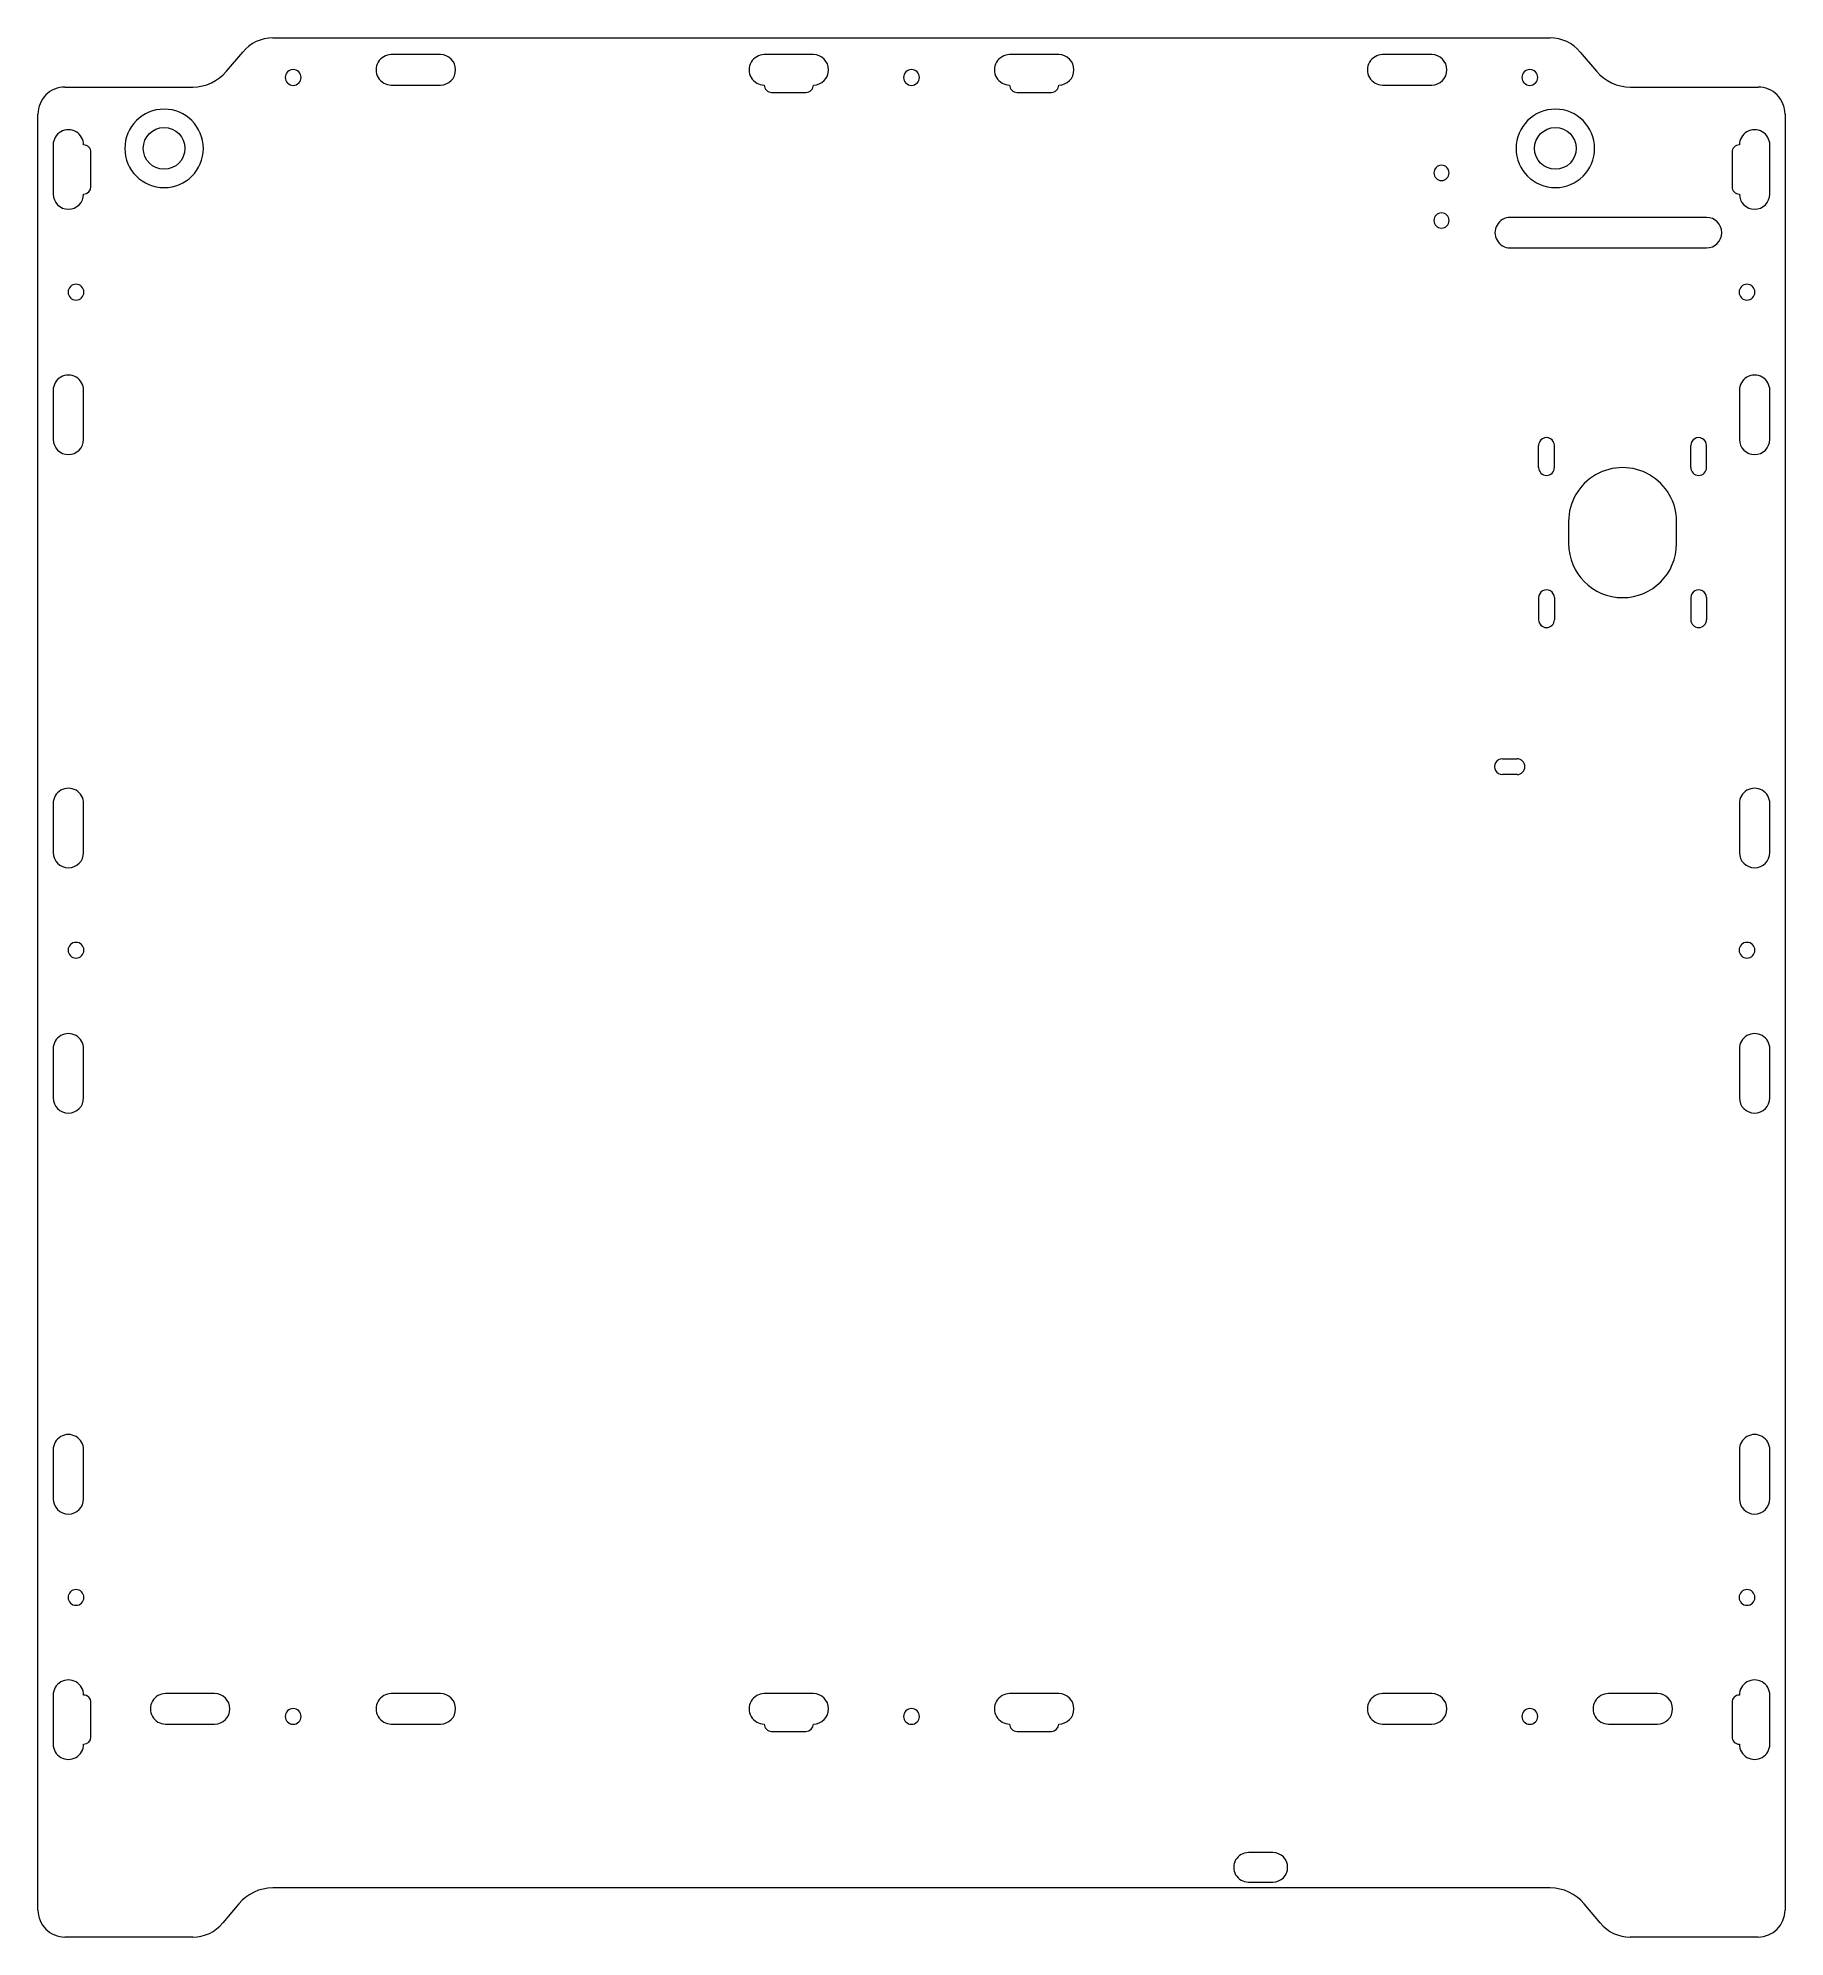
# Model space of a CAD drawing. Header units: millimetres. Extents: x -169 to 187, y -228 to 159.
import ezdxf

# ---------------------------------------------------------------- set-up
doc = ezdxf.new("R2010")
doc.units = ezdxf.units.MM
doc.header["$MEASUREMENT"] = 0
doc.layers.add('Capa 1', color=7, linetype='Continuous')

msp = doc.modelspace()

# ---------------------------------------------------------------- linework, layer by layer
at = {"layer": 'Capa 1', "color": 250, "lineweight": 20}
for centre, major_axis in [((-142.8038, 136.1708), (4.2502, 0)), ((140.6959, 136.1706), (0, 4.2502))]:
    msp.add_ellipse(centre, major_axis=major_axis, ratio=0.99995294, dxfattribs=at)
at = {"layer": 'Capa 1', "lineweight": 15}
for points in [[(-120.649, 158.6708), (-123.0137, 158.6708), (-125.2573, 157.6246), (-126.7773, 155.8132)], [(-120.649, 158.6709), (-120.649, 158.6709), (139.641, 158.6709), (139.641, 158.6709)], [(145.7693, 155.8132), (144.2493, 157.6246), (142.0057, 158.6708), (139.641, 158.6708)], [(-130.0732, 151.8853), (-130.0732, 151.8853), (-126.7773, 155.8132), (-126.7773, 155.8132)], [(-86.504, 155.2709), (-86.504, 155.2709), (-96.504, 155.2709), (-96.504, 155.2709)], [(-10.504, 155.2709), (-10.504, 155.2709), (-20.504, 155.2709), (-20.504, 155.2709)], [(39.4959, 155.2709), (39.4959, 155.2709), (29.4959, 155.2709), (29.4959, 155.2709)], [(115.4959, 155.2709), (115.4959, 155.2709), (105.4959, 155.2709), (105.4959, 155.2709)], [(145.7693, 155.8132), (145.7693, 155.8132), (149.0652, 151.8853), (149.0652, 151.8853)], [(-136.9676, 148.6704), (-134.3072, 148.6704), (-131.7832, 149.8474), (-130.0732, 151.8853)], [(149.0652, 151.8853), (150.7752, 149.8474), (153.2992, 148.6704), (155.9596, 148.6704)], [(-163.004, 148.6704), (-163.004, 148.6704), (-136.9676, 148.6704), (-136.9676, 148.6704)], [(-96.504, 149.0709), (-96.504, 149.0709), (-86.504, 149.0709), (-86.504, 149.0709)], [(-19.004, 147.5709), (-19.004, 147.5709), (-12.004, 147.5709), (-12.004, 147.5709)], [(30.9959, 147.5709), (30.9959, 147.5709), (37.9959, 147.5709), (37.9959, 147.5709)], [(105.4959, 149.0709), (105.4959, 149.0709), (115.4959, 149.0709), (115.4959, 149.0709)], [(155.9596, 148.6704), (155.9596, 148.6704), (181.9959, 148.6704), (181.9959, 148.6704)], [(-168.504, -222.829), (-168.504, -222.829), (-168.504, 143.1704), (-168.504, 143.1704)], [(187.4959, 143.1704), (187.4959, 143.1704), (187.4959, -222.829), (187.4959, -222.829)], [(-165.404, 136.8709), (-165.404, 136.8709), (-165.404, 126.8709), (-165.404, 126.8709)], [(184.3959, 126.8709), (184.3959, 126.8709), (184.3959, 136.8709), (184.3959, 136.8709)], [(-157.704, 128.3709), (-157.704, 128.3709), (-157.704, 135.3709), (-157.704, 135.3709)], [(176.6959, 135.3709), (176.6959, 135.3709), (176.6959, 128.3709), (176.6959, 128.3709)], [(-159.204, 126.8709), (-158.3755, 126.8709), (-157.704, 127.5424), (-157.704, 128.3708)], [(171.4959, 122.0946), (171.4959, 122.0946), (131.4959, 122.0946), (131.4959, 122.0946)], [(131.4959, 115.8946), (131.4959, 115.8946), (171.4959, 115.8946), (171.4959, 115.8946)], [(-165.404, 86.8709), (-165.404, 86.8709), (-165.404, 76.8709), (-165.404, 76.8709)], [(-159.204, 76.8709), (-159.204, 76.8709), (-159.204, 86.8709), (-159.204, 86.8709)], [(178.1959, 86.8709), (178.1959, 86.8709), (178.1959, 76.8709), (178.1959, 76.8709)], [(184.3959, 76.8709), (184.3959, 76.8709), (184.3959, 86.8709), (184.3959, 86.8709)], [(137.2959, 71.1209), (137.2959, 71.1209), (137.2959, 75.6209), (137.2959, 75.6209)], [(140.4959, 71.1209), (140.4959, 71.1209), (140.4959, 75.6209), (140.4959, 75.6209)], [(168.2959, 71.1209), (168.2959, 71.1209), (168.2959, 75.6209), (168.2959, 75.6209)], [(171.4959, 71.1209), (171.4959, 71.1209), (171.4959, 75.6209), (171.4959, 75.6209)], [(143.3959, 60.1209), (143.3959, 60.1209), (143.3959, 55.6209), (143.3959, 55.6209)], [(165.3959, 55.6209), (165.3959, 55.6209), (165.3959, 60.1209), (165.3959, 60.1209)], [(137.2959, 44.6209), (137.2959, 44.6209), (137.2959, 40.1209), (137.2959, 40.1209)], [(140.4959, 44.6209), (140.4959, 44.6209), (140.4959, 40.1209), (140.4959, 40.1209)], [(168.2959, 44.6209), (168.2959, 44.6209), (168.2959, 40.1209), (168.2959, 40.1209)], [(171.4959, 44.6209), (171.4959, 44.6209), (171.4959, 40.1209), (171.4959, 40.1209)], [(129.8959, 11.7709), (129.8959, 11.7709), (132.8959, 11.7709), (132.8959, 11.7709)], [(132.8959, 8.5709), (132.8959, 8.5709), (129.8959, 8.5709), (129.8959, 8.5709)], [(-165.404, 2.6709), (-165.404, 2.6709), (-165.404, -7.3291), (-165.404, -7.3291)], [(-159.204, -7.3291), (-159.204, -7.3291), (-159.204, 2.6709), (-159.204, 2.6709)], [(178.1959, 2.6709), (178.1959, 2.6709), (178.1959, -7.3291), (178.1959, -7.3291)], [(184.3959, -7.3291), (184.3959, -7.3291), (184.3959, 2.6709), (184.3959, 2.6709)], [(-165.404, -47.329), (-165.404, -47.329), (-165.404, -57.329), (-165.404, -57.329)], [(-159.204, -57.329), (-159.204, -57.329), (-159.204, -47.329), (-159.204, -47.329)], [(178.1959, -47.329), (178.1959, -47.329), (178.1959, -57.329), (178.1959, -57.329)], [(184.3959, -57.329), (184.3959, -57.329), (184.3959, -47.329), (184.3959, -47.329)], [(-165.404, -129.029), (-165.404, -129.029), (-165.404, -139.029), (-165.404, -139.029)], [(-159.204, -139.029), (-159.204, -139.029), (-159.204, -129.029), (-159.204, -129.029)], [(178.1959, -129.029), (178.1959, -129.029), (178.1959, -139.029), (178.1959, -139.029)], [(184.3959, -139.029), (184.3959, -139.029), (184.3959, -129.029), (184.3959, -129.029)], [(-165.404, -179.029), (-165.404, -179.029), (-165.404, -189.029), (-165.404, -189.029)], [(-157.704, -187.529), (-157.704, -187.529), (-157.704, -180.529), (-157.704, -180.529)], [(-132.504, -178.729), (-132.504, -178.729), (-142.504, -178.729), (-142.504, -178.729)], [(-86.504, -178.729), (-86.504, -178.729), (-96.504, -178.729), (-96.504, -178.729)], [(-10.504, -178.729), (-10.504, -178.729), (-20.504, -178.729), (-20.504, -178.729)], [(39.4959, -178.729), (39.4959, -178.729), (29.4959, -178.729), (29.4959, -178.729)], [(115.4959, -178.729), (115.4959, -178.729), (105.4959, -178.729), (105.4959, -178.729)], [(161.4959, -178.729), (161.4959, -178.729), (151.4959, -178.729), (151.4959, -178.729)], [(176.6959, -180.529), (176.6959, -180.529), (176.6959, -187.529), (176.6959, -187.529)], [(184.3959, -189.029), (184.3959, -189.029), (184.3959, -179.029), (184.3959, -179.029)], [(-142.504, -184.929), (-142.504, -184.929), (-132.504, -184.929), (-132.504, -184.929)], [(-96.504, -184.929), (-96.504, -184.929), (-86.504, -184.929), (-86.504, -184.929)], [(-12.004, -186.429), (-11.1755, -186.429), (-10.504, -185.7575), (-10.504, -184.9291)], [(37.9959, -186.429), (38.8244, -186.429), (39.4959, -185.7575), (39.4959, -184.9291)], [(105.4959, -184.929), (105.4959, -184.929), (115.4959, -184.929), (115.4959, -184.929)], [(151.4959, -184.929), (151.4959, -184.929), (161.4959, -184.929), (161.4959, -184.929)], [(-159.204, -189.029), (-158.3755, -189.029), (-157.704, -188.3575), (-157.704, -187.5291)], [(-19.004, -186.429), (-19.004, -186.429), (-12.004, -186.429), (-12.004, -186.429)], [(30.9959, -186.429), (30.9959, -186.429), (37.9959, -186.429), (37.9959, -186.429)], [(83.1459, -211.129), (83.1459, -211.129), (78.1459, -211.129), (78.1459, -211.129)], [(-120.649, -218.3286), (-123.3093, -218.3286), (-125.8334, -219.5056), (-127.5434, -221.5435)], [(139.641, -218.3286), (139.641, -218.3286), (-120.649, -218.3286), (-120.649, -218.3286)], [(78.1459, -217.129), (78.1459, -217.129), (83.1459, -217.129), (83.1459, -217.129)], [(146.5354, -221.5435), (144.8254, -219.5056), (142.3013, -218.3286), (139.641, -218.3286)], [(-127.5434, -221.5435), (-127.5434, -221.5435), (-130.8392, -225.4714), (-130.8392, -225.4714)], [(149.8312, -225.4714), (149.8312, -225.4714), (146.5354, -221.5435), (146.5354, -221.5435)], [(181.9959, -228.329), (185.0335, -228.329), (187.4959, -225.8666), (187.4959, -222.8291)], [(-136.9676, -228.329), (-136.9676, -228.329), (-163.004, -228.329), (-163.004, -228.329)], [(-136.9676, -228.329), (-134.6028, -228.329), (-132.3592, -227.2828), (-130.8392, -225.4714)], [(149.8312, -225.4714), (151.3512, -227.2828), (153.5948, -228.329), (155.9596, -228.329)], [(181.9959, -228.329), (181.9959, -228.329), (155.9596, -228.329), (155.9596, -228.329)]]:
    msp.add_open_spline(points, degree=3, dxfattribs=at)
for points, knots in [([(-96.504, 155.2709), (-97.6115, 155.2709), (-98.6349, 154.68), (-99.1886, 153.7209), (-99.1886, 153.7209), (-99.7424, 152.7617), (-99.7424, 151.58), (-99.1886, 150.6209), (-99.1886, 150.6209), (-98.6349, 149.6617), (-97.6115, 149.0709), (-96.504, 149.0709)], [0, 0, 0, 0, 0.25, 0.25, 0.25, 0.25, 0.5, 0.5, 0.5, 0.5, 1, 1, 1, 1]), ([(-86.504, 149.0709), (-84.7919, 149.0709), (-83.404, 150.4588), (-83.404, 152.1708), (-83.404, 152.1708), (-83.4039, 153.8829), (-84.7919, 155.2708), (-86.5039, 155.2708)], [0, 0, 0, 0, 0.33333333, 0.33333333, 0.33333333, 0.33333333, 1, 1, 1, 1]), ([(-20.504, 155.2709), (-21.6115, 155.2709), (-22.6349, 154.68), (-23.1886, 153.7209), (-23.1886, 153.7209), (-23.7424, 152.7617), (-23.7424, 151.58), (-23.1886, 150.6209), (-23.1886, 150.6209), (-22.6349, 149.6617), (-21.6115, 149.0709), (-20.504, 149.0709)], [0, 0, 0, 0, 0.25, 0.25, 0.25, 0.25, 0.5, 0.5, 0.5, 0.5, 1, 1, 1, 1]), ([(-10.504, 149.0709), (-8.7919, 149.0709), (-7.404, 150.4588), (-7.404, 152.1708), (-7.404, 152.1708), (-7.4039, 153.8829), (-8.7919, 155.2708), (-10.5039, 155.2708)], [0, 0, 0, 0, 0.33333333, 0.33333333, 0.33333333, 0.33333333, 1, 1, 1, 1]), ([(29.4959, 155.2709), (28.3884, 155.2709), (27.365, 154.68), (26.8113, 153.7209), (26.8113, 153.7209), (26.2575, 152.7617), (26.2575, 151.58), (26.8113, 150.6209), (26.8113, 150.6209), (27.365, 149.6617), (28.3884, 149.0709), (29.4959, 149.0709)], [0, 0, 0, 0, 0.25, 0.25, 0.25, 0.25, 0.5, 0.5, 0.5, 0.5, 1, 1, 1, 1]), ([(39.4959, 149.0709), (41.208, 149.0709), (42.5959, 150.4588), (42.5959, 152.1708), (42.5959, 152.1708), (42.596, 153.8829), (41.208, 155.2708), (39.496, 155.2708)], [0, 0, 0, 0, 0.33333333, 0.33333333, 0.33333333, 0.33333333, 1, 1, 1, 1]), ([(105.4959, 155.2709), (104.3884, 155.2709), (103.365, 154.68), (102.8113, 153.7209), (102.8113, 153.7209), (102.2575, 152.7617), (102.2575, 151.58), (102.8113, 150.6209), (102.8113, 150.6209), (103.365, 149.6617), (104.3884, 149.0709), (105.4959, 149.0709)], [0, 0, 0, 0, 0.25, 0.25, 0.25, 0.25, 0.5, 0.5, 0.5, 0.5, 1, 1, 1, 1]), ([(115.4959, 149.0709), (117.208, 149.0709), (118.5959, 150.4588), (118.5959, 152.1708), (118.5959, 152.1708), (118.596, 153.8829), (117.208, 155.2708), (115.496, 155.2708)], [0, 0, 0, 0, 0.33333333, 0.33333333, 0.33333333, 0.33333333, 1, 1, 1, 1]), ([(-114.904, 150.6209), (-114.904, 151.5045), (-115.6203, 152.2208), (-116.5039, 152.2209), (-116.5039, 152.2209), (-117.3876, 152.2209), (-118.1039, 151.5045), (-118.1039, 150.6209), (-118.1039, 150.6209), (-118.104, 149.7372), (-117.3876, 149.0209), (-116.504, 149.0209), (-116.504, 149.0209), (-115.6203, 149.0208), (-114.904, 149.7372), (-114.904, 150.6208)], [0, 0, 0, 0, 0.2, 0.2, 0.2, 0.2, 0.4, 0.4, 0.4, 0.4, 0.6, 0.6, 0.6, 0.6, 1, 1, 1, 1]), ([(11.0959, 150.6209), (11.0959, 151.5045), (10.3796, 152.2208), (9.496, 152.2209), (9.496, 152.2209), (8.6124, 152.2209), (7.8961, 151.5045), (7.8961, 150.6209), (7.8961, 150.6209), (7.896, 149.7372), (8.6124, 149.0209), (9.496, 149.0209), (9.496, 149.0209), (10.3796, 149.0208), (11.0959, 149.7372), (11.0959, 150.6208)], [0, 0, 0, 0, 0.2, 0.2, 0.2, 0.2, 0.4, 0.4, 0.4, 0.4, 0.6, 0.6, 0.6, 0.6, 1, 1, 1, 1]), ([(137.0959, 150.6209), (137.0959, 151.5045), (136.3796, 152.2208), (135.496, 152.2209), (135.496, 152.2209), (134.6123, 152.2209), (133.896, 151.5045), (133.896, 150.6209), (133.896, 150.6209), (133.8959, 149.7372), (134.6123, 149.0209), (135.4959, 149.0209), (135.4959, 149.0209), (136.3796, 149.0208), (137.0959, 149.7372), (137.0959, 150.6208)], [0, 0, 0, 0, 0.2, 0.2, 0.2, 0.2, 0.4, 0.4, 0.4, 0.4, 0.6, 0.6, 0.6, 0.6, 1, 1, 1, 1]), ([(-163.004, 148.6704), (-164.4626, 148.6704), (-165.8616, 148.091), (-166.893, 147.0595), (-166.893, 147.0595), (-167.9245, 146.0281), (-168.5039, 144.6291), (-168.5039, 143.1704)], [0, 0, 0, 0, 0.33333333, 0.33333333, 0.33333333, 0.33333333, 1, 1, 1, 1]), ([(-20.504, 149.0709), (-20.504, 148.673), (-20.3459, 148.2915), (-20.0646, 148.0102), (-20.0646, 148.0102), (-19.7833, 147.7289), (-19.4018, 147.5709), (-19.004, 147.5709)], [0, 0, 0, 0, 0.33333333, 0.33333333, 0.33333333, 0.33333333, 1, 1, 1, 1]), ([(-12.004, 147.5709), (-11.6061, 147.5709), (-11.2246, 147.7289), (-10.9433, 148.0102), (-10.9433, 148.0102), (-10.662, 148.2915), (-10.504, 148.673), (-10.504, 149.0709)], [0, 0, 0, 0, 0.33333333, 0.33333333, 0.33333333, 0.33333333, 1, 1, 1, 1]), ([(29.4959, 149.0709), (29.4959, 148.673), (29.654, 148.2915), (29.9353, 148.0102), (29.9353, 148.0102), (30.2166, 147.7289), (30.5981, 147.5709), (30.9959, 147.5709)], [0, 0, 0, 0, 0.33333333, 0.33333333, 0.33333333, 0.33333333, 1, 1, 1, 1]), ([(37.9959, 147.5709), (38.3938, 147.5709), (38.7753, 147.7289), (39.0566, 148.0102), (39.0566, 148.0102), (39.3379, 148.2915), (39.4959, 148.673), (39.4959, 149.0709)], [0, 0, 0, 0, 0.33333333, 0.33333333, 0.33333333, 0.33333333, 1, 1, 1, 1]), ([(187.496, 143.1704), (187.496, 144.6291), (186.9165, 146.0281), (185.885, 147.0595), (185.885, 147.0595), (184.8536, 148.091), (183.4546, 148.6704), (181.9959, 148.6704)], [0, 0, 0, 0, 0.33333333, 0.33333333, 0.33333333, 0.33333333, 1, 1, 1, 1]), ([(-134.804, 136.1709), (-134.804, 140.5891), (-138.3857, 144.1708), (-142.8039, 144.1708), (-142.8039, 144.1708), (-147.2222, 144.1709), (-150.8039, 140.5891), (-150.8039, 136.1709), (-150.8039, 136.1709), (-150.804, 131.7526), (-147.2223, 128.1709), (-142.804, 128.1709), (-142.804, 128.1709), (-138.3857, 128.1708), (-134.804, 131.7525), (-134.804, 136.1708)], [0, 0, 0, 0, 0.2, 0.2, 0.2, 0.2, 0.4, 0.4, 0.4, 0.4, 0.6, 0.6, 0.6, 0.6, 1, 1, 1, 1]), ([(148.6959, 136.1709), (148.6959, 140.5891), (145.1142, 144.1708), (140.696, 144.1708), (140.696, 144.1708), (136.2777, 144.1709), (132.696, 140.5891), (132.696, 136.1709), (132.696, 136.1709), (132.6959, 131.7526), (136.2776, 128.1709), (140.6959, 128.1709), (140.6959, 128.1709), (145.1142, 128.1708), (148.6959, 131.7525), (148.6959, 136.1708)], [0, 0, 0, 0, 0.2, 0.2, 0.2, 0.2, 0.4, 0.4, 0.4, 0.4, 0.6, 0.6, 0.6, 0.6, 1, 1, 1, 1]), ([(-159.204, 136.8709), (-159.204, 137.9784), (-159.7948, 139.0018), (-160.754, 139.5555), (-160.754, 139.5555), (-161.7131, 140.1093), (-162.8948, 140.1093), (-163.854, 139.5555), (-163.854, 139.5555), (-164.8131, 139.0018), (-165.404, 137.9784), (-165.404, 136.8709)], [0, 0, 0, 0, 0.25, 0.25, 0.25, 0.25, 0.5, 0.5, 0.5, 0.5, 1, 1, 1, 1]), ([(184.3959, 136.8709), (184.3959, 137.9784), (183.8051, 139.0018), (182.8459, 139.5555), (182.8459, 139.5555), (181.8868, 140.1093), (180.7051, 140.1093), (179.7459, 139.5555), (179.7459, 139.5555), (178.7868, 139.0018), (178.1959, 137.9784), (178.1959, 136.8709)], [0, 0, 0, 0, 0.25, 0.25, 0.25, 0.25, 0.5, 0.5, 0.5, 0.5, 1, 1, 1, 1]), ([(-157.704, 135.3709), (-157.704, 135.7687), (-157.862, 136.1502), (-158.1433, 136.4315), (-158.1433, 136.4315), (-158.4246, 136.7128), (-158.8061, 136.8709), (-159.204, 136.8709)], [0, 0, 0, 0, 0.33333333, 0.33333333, 0.33333333, 0.33333333, 1, 1, 1, 1]), ([(178.1959, 136.8709), (177.7981, 136.8709), (177.4166, 136.7128), (177.1353, 136.4315), (177.1353, 136.4315), (176.854, 136.1502), (176.6959, 135.7687), (176.6959, 135.3709)], [0, 0, 0, 0, 0.33333333, 0.33333333, 0.33333333, 0.33333333, 1, 1, 1, 1]), ([(119.0459, 131.1709), (119.0459, 132.0269), (118.352, 132.7208), (117.496, 132.7209), (117.496, 132.7209), (116.6399, 132.7209), (115.946, 132.0269), (115.946, 131.1709), (115.946, 131.1709), (115.9459, 130.3148), (116.6399, 129.6209), (117.4959, 129.6209), (117.4959, 129.6209), (118.352, 129.6208), (119.0459, 130.3148), (119.0459, 131.1708)], [0, 0, 0, 0, 0.2, 0.2, 0.2, 0.2, 0.4, 0.4, 0.4, 0.4, 0.6, 0.6, 0.6, 0.6, 1, 1, 1, 1]), ([(176.6959, 128.3709), (176.6959, 127.973), (176.854, 127.5915), (177.1353, 127.3102), (177.1353, 127.3102), (177.4166, 127.0289), (177.7981, 126.8709), (178.1959, 126.8709)], [0, 0, 0, 0, 0.33333333, 0.33333333, 0.33333333, 0.33333333, 1, 1, 1, 1]), ([(-165.404, 126.8709), (-165.404, 125.1588), (-164.016, 123.7709), (-162.304, 123.7709), (-162.304, 123.7709), (-160.5919, 123.7708), (-159.204, 125.1588), (-159.204, 126.8708)], [0, 0, 0, 0, 0.33333333, 0.33333333, 0.33333333, 0.33333333, 1, 1, 1, 1]), ([(178.1959, 126.8709), (178.1959, 125.1588), (179.5839, 123.7709), (181.2959, 123.7709), (181.2959, 123.7709), (183.008, 123.7708), (184.3959, 125.1588), (184.3959, 126.8708)], [0, 0, 0, 0, 0.33333333, 0.33333333, 0.33333333, 0.33333333, 1, 1, 1, 1]), ([(119.0459, 121.4709), (119.0459, 122.3269), (118.352, 123.0208), (117.496, 123.0209), (117.496, 123.0209), (116.6399, 123.0209), (115.946, 122.3269), (115.946, 121.4709), (115.946, 121.4709), (115.9459, 120.6148), (116.6399, 119.9209), (117.4959, 119.9209), (117.4959, 119.9209), (118.352, 119.9208), (119.0459, 120.6148), (119.0459, 121.4708)], [0, 0, 0, 0, 0.2, 0.2, 0.2, 0.2, 0.4, 0.4, 0.4, 0.4, 0.6, 0.6, 0.6, 0.6, 1, 1, 1, 1]), ([(131.4959, 122.0946), (130.3884, 122.0946), (129.365, 121.5037), (128.8113, 120.5446), (128.8113, 120.5446), (128.2575, 119.5854), (128.2575, 118.4037), (128.8113, 117.4446), (128.8113, 117.4446), (129.365, 116.4854), (130.3884, 115.8946), (131.4959, 115.8946)], [0, 0, 0, 0, 0.25, 0.25, 0.25, 0.25, 0.5, 0.5, 0.5, 0.5, 1, 1, 1, 1]), ([(171.4959, 115.8946), (173.208, 115.8946), (174.5959, 117.2825), (174.5959, 118.9946), (174.5959, 118.9946), (174.596, 120.7067), (173.208, 122.0946), (171.496, 122.0946)], [0, 0, 0, 0, 0.33333333, 0.33333333, 0.33333333, 0.33333333, 1, 1, 1, 1]), ([(-159.154, 106.8709), (-159.154, 107.7545), (-159.8703, 108.4708), (-160.7539, 108.4709), (-160.7539, 108.4709), (-161.6376, 108.4709), (-162.3539, 107.7545), (-162.3539, 106.8709), (-162.3539, 106.8709), (-162.354, 105.9872), (-161.6376, 105.2709), (-160.754, 105.2709), (-160.754, 105.2709), (-159.8703, 105.2708), (-159.154, 105.9872), (-159.154, 106.8708)], [0, 0, 0, 0, 0.2, 0.2, 0.2, 0.2, 0.4, 0.4, 0.4, 0.4, 0.6, 0.6, 0.6, 0.6, 1, 1, 1, 1]), ([(181.3459, 106.8709), (181.3459, 107.7545), (180.6296, 108.4708), (179.746, 108.4709), (179.746, 108.4709), (178.8623, 108.4709), (178.146, 107.7545), (178.146, 106.8709), (178.146, 106.8709), (178.1459, 105.9872), (178.8623, 105.2709), (179.7459, 105.2709), (179.7459, 105.2709), (180.6296, 105.2708), (181.3459, 105.9872), (181.3459, 106.8708)], [0, 0, 0, 0, 0.2, 0.2, 0.2, 0.2, 0.4, 0.4, 0.4, 0.4, 0.6, 0.6, 0.6, 0.6, 1, 1, 1, 1]), ([(-159.204, 86.8709), (-159.204, 87.9784), (-159.7948, 89.0018), (-160.754, 89.5555), (-160.754, 89.5555), (-161.7131, 90.1093), (-162.8948, 90.1093), (-163.854, 89.5555), (-163.854, 89.5555), (-164.8131, 89.0018), (-165.404, 87.9784), (-165.404, 86.8709)], [0, 0, 0, 0, 0.25, 0.25, 0.25, 0.25, 0.5, 0.5, 0.5, 0.5, 1, 1, 1, 1]), ([(184.3959, 86.8709), (184.3959, 87.9784), (183.8051, 89.0018), (182.8459, 89.5555), (182.8459, 89.5555), (181.8868, 90.1093), (180.7051, 90.1093), (179.7459, 89.5555), (179.7459, 89.5555), (178.7868, 89.0018), (178.1959, 87.9784), (178.1959, 86.8709)], [0, 0, 0, 0, 0.25, 0.25, 0.25, 0.25, 0.5, 0.5, 0.5, 0.5, 1, 1, 1, 1]), ([(-165.404, 76.8709), (-165.404, 75.1588), (-164.016, 73.7709), (-162.304, 73.7709), (-162.304, 73.7709), (-160.5919, 73.7708), (-159.204, 75.1588), (-159.204, 76.8708)], [0, 0, 0, 0, 0.33333333, 0.33333333, 0.33333333, 0.33333333, 1, 1, 1, 1]), ([(140.4959, 75.6209), (140.4959, 76.1925), (140.191, 76.7207), (139.6959, 77.0065), (139.6959, 77.0065), (139.2009, 77.2923), (138.591, 77.2923), (138.0959, 77.0065), (138.0959, 77.0065), (137.6009, 76.7207), (137.2959, 76.1925), (137.2959, 75.6209)], [0, 0, 0, 0, 0.25, 0.25, 0.25, 0.25, 0.5, 0.5, 0.5, 0.5, 1, 1, 1, 1]), ([(171.4959, 75.6209), (171.4959, 76.1925), (171.191, 76.7207), (170.6959, 77.0065), (170.6959, 77.0065), (170.2009, 77.2923), (169.591, 77.2923), (169.0959, 77.0065), (169.0959, 77.0065), (168.6009, 76.7207), (168.2959, 76.1925), (168.2959, 75.6209)], [0, 0, 0, 0, 0.25, 0.25, 0.25, 0.25, 0.5, 0.5, 0.5, 0.5, 1, 1, 1, 1]), ([(178.1959, 76.8709), (178.1959, 75.1588), (179.5839, 73.7709), (181.2959, 73.7709), (181.2959, 73.7709), (183.008, 73.7708), (184.3959, 75.1588), (184.3959, 76.8708)], [0, 0, 0, 0, 0.33333333, 0.33333333, 0.33333333, 0.33333333, 1, 1, 1, 1]), ([(137.2959, 71.1209), (137.2959, 70.2372), (138.0123, 69.5209), (138.8959, 69.5209), (138.8959, 69.5209), (139.7796, 69.5208), (140.4959, 70.2372), (140.4959, 71.1208)], [0, 0, 0, 0, 0.33333333, 0.33333333, 0.33333333, 0.33333333, 1, 1, 1, 1]), ([(165.3959, 60.1209), (165.3959, 64.0508), (163.2994, 67.6822), (159.8959, 69.6471), (159.8959, 69.6471), (156.4925, 71.6121), (152.2994, 71.6121), (148.8959, 69.6471), (148.8959, 69.6471), (145.4925, 67.6822), (143.3959, 64.0508), (143.3959, 60.1209)], [0, 0, 0, 0, 0.25, 0.25, 0.25, 0.25, 0.5, 0.5, 0.5, 0.5, 1, 1, 1, 1]), ([(168.2959, 71.1209), (168.2959, 70.2372), (169.0123, 69.5209), (169.8959, 69.5209), (169.8959, 69.5209), (170.7796, 69.5208), (171.4959, 70.2372), (171.4959, 71.1208)], [0, 0, 0, 0, 0.33333333, 0.33333333, 0.33333333, 0.33333333, 1, 1, 1, 1]), ([(143.3959, 55.6209), (143.3959, 49.5457), (148.3208, 44.6209), (154.3959, 44.6209), (154.3959, 44.6209), (160.471, 44.6208), (165.3959, 49.5457), (165.3959, 55.6208)], [0, 0, 0, 0, 0.33333333, 0.33333333, 0.33333333, 0.33333333, 1, 1, 1, 1]), ([(140.4959, 44.6209), (140.4959, 45.1925), (140.191, 45.7207), (139.6959, 46.0065), (139.6959, 46.0065), (139.2009, 46.2923), (138.591, 46.2923), (138.0959, 46.0065), (138.0959, 46.0065), (137.6009, 45.7207), (137.2959, 45.1925), (137.2959, 44.6209)], [0, 0, 0, 0, 0.25, 0.25, 0.25, 0.25, 0.5, 0.5, 0.5, 0.5, 1, 1, 1, 1]), ([(171.4959, 44.6209), (171.4959, 45.1925), (171.191, 45.7207), (170.6959, 46.0065), (170.6959, 46.0065), (170.2009, 46.2923), (169.591, 46.2923), (169.0959, 46.0065), (169.0959, 46.0065), (168.6009, 45.7207), (168.2959, 45.1925), (168.2959, 44.6209)], [0, 0, 0, 0, 0.25, 0.25, 0.25, 0.25, 0.5, 0.5, 0.5, 0.5, 1, 1, 1, 1]), ([(137.2959, 40.1209), (137.2959, 39.2372), (138.0123, 38.5209), (138.8959, 38.5209), (138.8959, 38.5209), (139.7796, 38.5208), (140.4959, 39.2372), (140.4959, 40.1208)], [0, 0, 0, 0, 0.33333333, 0.33333333, 0.33333333, 0.33333333, 1, 1, 1, 1]), ([(168.2959, 40.1209), (168.2959, 39.2372), (169.0123, 38.5209), (169.8959, 38.5209), (169.8959, 38.5209), (170.7796, 38.5208), (171.4959, 39.2372), (171.4959, 40.1208)], [0, 0, 0, 0, 0.33333333, 0.33333333, 0.33333333, 0.33333333, 1, 1, 1, 1]), ([(129.8959, 11.7709), (129.3243, 11.7709), (128.7961, 11.4659), (128.5103, 10.9709), (128.5103, 10.9709), (128.2245, 10.4758), (128.2245, 9.8659), (128.5103, 9.3709), (128.5103, 9.3709), (128.7961, 8.8758), (129.3243, 8.5709), (129.8959, 8.5709)], [0, 0, 0, 0, 0.25, 0.25, 0.25, 0.25, 0.5, 0.5, 0.5, 0.5, 1, 1, 1, 1]), ([(132.8959, 8.5709), (133.7796, 8.5709), (134.4959, 9.2872), (134.4959, 10.1708), (134.4959, 10.1708), (134.496, 11.0545), (133.7796, 11.7708), (132.896, 11.7708)], [0, 0, 0, 0, 0.33333333, 0.33333333, 0.33333333, 0.33333333, 1, 1, 1, 1]), ([(-159.204, 2.6709), (-159.204, 3.7784), (-159.7948, 4.8018), (-160.754, 5.3555), (-160.754, 5.3555), (-161.7131, 5.9093), (-162.8948, 5.9093), (-163.854, 5.3555), (-163.854, 5.3555), (-164.8131, 4.8018), (-165.404, 3.7784), (-165.404, 2.6709)], [0, 0, 0, 0, 0.25, 0.25, 0.25, 0.25, 0.5, 0.5, 0.5, 0.5, 1, 1, 1, 1]), ([(184.3959, 2.6709), (184.3959, 3.7784), (183.8051, 4.8018), (182.8459, 5.3555), (182.8459, 5.3555), (181.8868, 5.9093), (180.7051, 5.9093), (179.7459, 5.3555), (179.7459, 5.3555), (178.7868, 4.8018), (178.1959, 3.7784), (178.1959, 2.6709)], [0, 0, 0, 0, 0.25, 0.25, 0.25, 0.25, 0.5, 0.5, 0.5, 0.5, 1, 1, 1, 1]), ([(-165.404, -7.3291), (-165.404, -9.0412), (-164.016, -10.4291), (-162.304, -10.4291), (-162.304, -10.4291), (-160.5919, -10.4292), (-159.204, -9.0412), (-159.204, -7.3292)], [0, 0, 0, 0, 0.33333333, 0.33333333, 0.33333333, 0.33333333, 1, 1, 1, 1]), ([(178.1959, -7.3291), (178.1959, -9.0412), (179.5839, -10.4291), (181.2959, -10.4291), (181.2959, -10.4291), (183.008, -10.4292), (184.3959, -9.0412), (184.3959, -7.3292)], [0, 0, 0, 0, 0.33333333, 0.33333333, 0.33333333, 0.33333333, 1, 1, 1, 1]), ([(-159.154, -27.2291), (-159.154, -26.3455), (-159.8703, -25.6292), (-160.7539, -25.6291), (-160.7539, -25.6291), (-161.6376, -25.6291), (-162.3539, -26.3455), (-162.3539, -27.2291), (-162.3539, -27.2291), (-162.354, -28.1128), (-161.6376, -28.8291), (-160.754, -28.8291), (-160.754, -28.8291), (-159.8703, -28.8292), (-159.154, -28.1128), (-159.154, -27.2292)], [0, 0, 0, 0, 0.2, 0.2, 0.2, 0.2, 0.4, 0.4, 0.4, 0.4, 0.6, 0.6, 0.6, 0.6, 1, 1, 1, 1]), ([(181.3459, -27.2291), (181.3459, -26.3455), (180.6296, -25.6292), (179.746, -25.6291), (179.746, -25.6291), (178.8623, -25.6291), (178.146, -26.3455), (178.146, -27.2291), (178.146, -27.2291), (178.1459, -28.1128), (178.8623, -28.8291), (179.7459, -28.8291), (179.7459, -28.8291), (180.6296, -28.8292), (181.3459, -28.1128), (181.3459, -27.2292)], [0, 0, 0, 0, 0.2, 0.2, 0.2, 0.2, 0.4, 0.4, 0.4, 0.4, 0.6, 0.6, 0.6, 0.6, 1, 1, 1, 1]), ([(-159.204, -47.329), (-159.204, -46.2215), (-159.7948, -45.1981), (-160.754, -44.6444), (-160.754, -44.6444), (-161.7131, -44.0906), (-162.8948, -44.0906), (-163.854, -44.6444), (-163.854, -44.6444), (-164.8131, -45.1981), (-165.404, -46.2215), (-165.404, -47.329)], [0, 0, 0, 0, 0.25, 0.25, 0.25, 0.25, 0.5, 0.5, 0.5, 0.5, 1, 1, 1, 1]), ([(184.3959, -47.329), (184.3959, -46.2215), (183.8051, -45.1981), (182.8459, -44.6444), (182.8459, -44.6444), (181.8868, -44.0906), (180.7051, -44.0906), (179.7459, -44.6444), (179.7459, -44.6444), (178.7868, -45.1981), (178.1959, -46.2215), (178.1959, -47.329)], [0, 0, 0, 0, 0.25, 0.25, 0.25, 0.25, 0.5, 0.5, 0.5, 0.5, 1, 1, 1, 1]), ([(-165.404, -57.329), (-165.404, -59.0411), (-164.016, -60.429), (-162.304, -60.429), (-162.304, -60.429), (-160.5919, -60.4291), (-159.204, -59.0411), (-159.204, -57.3291)], [0, 0, 0, 0, 0.33333333, 0.33333333, 0.33333333, 0.33333333, 1, 1, 1, 1]), ([(178.1959, -57.329), (178.1959, -59.0411), (179.5839, -60.429), (181.2959, -60.429), (181.2959, -60.429), (183.008, -60.4291), (184.3959, -59.0411), (184.3959, -57.3291)], [0, 0, 0, 0, 0.33333333, 0.33333333, 0.33333333, 0.33333333, 1, 1, 1, 1]), ([(-159.204, -129.029), (-159.204, -127.9215), (-159.7948, -126.8981), (-160.754, -126.3444), (-160.754, -126.3444), (-161.7131, -125.7906), (-162.8948, -125.7906), (-163.854, -126.3444), (-163.854, -126.3444), (-164.8131, -126.8981), (-165.404, -127.9215), (-165.404, -129.029)], [0, 0, 0, 0, 0.25, 0.25, 0.25, 0.25, 0.5, 0.5, 0.5, 0.5, 1, 1, 1, 1]), ([(184.3959, -129.029), (184.3959, -127.9215), (183.8051, -126.8981), (182.8459, -126.3444), (182.8459, -126.3444), (181.8868, -125.7906), (180.7051, -125.7906), (179.7459, -126.3444), (179.7459, -126.3444), (178.7868, -126.8981), (178.1959, -127.9215), (178.1959, -129.029)], [0, 0, 0, 0, 0.25, 0.25, 0.25, 0.25, 0.5, 0.5, 0.5, 0.5, 1, 1, 1, 1]), ([(-165.404, -139.029), (-165.404, -140.7411), (-164.016, -142.129), (-162.304, -142.129), (-162.304, -142.129), (-160.5919, -142.1291), (-159.204, -140.7411), (-159.204, -139.0291)], [0, 0, 0, 0, 0.33333333, 0.33333333, 0.33333333, 0.33333333, 1, 1, 1, 1]), ([(178.1959, -139.029), (178.1959, -140.7411), (179.5839, -142.129), (181.2959, -142.129), (181.2959, -142.129), (183.008, -142.1291), (184.3959, -140.7411), (184.3959, -139.0291)], [0, 0, 0, 0, 0.33333333, 0.33333333, 0.33333333, 0.33333333, 1, 1, 1, 1]), ([(-159.154, -159.129), (-159.154, -158.2454), (-159.8703, -157.5291), (-160.7539, -157.529), (-160.7539, -157.529), (-161.6376, -157.529), (-162.3539, -158.2454), (-162.3539, -159.129), (-162.3539, -159.129), (-162.354, -160.0127), (-161.6376, -160.729), (-160.754, -160.729), (-160.754, -160.729), (-159.8703, -160.7291), (-159.154, -160.0127), (-159.154, -159.1291)], [0, 0, 0, 0, 0.2, 0.2, 0.2, 0.2, 0.4, 0.4, 0.4, 0.4, 0.6, 0.6, 0.6, 0.6, 1, 1, 1, 1]), ([(181.3459, -159.129), (181.3459, -158.2454), (180.6296, -157.5291), (179.746, -157.529), (179.746, -157.529), (178.8623, -157.529), (178.146, -158.2454), (178.146, -159.129), (178.146, -159.129), (178.1459, -160.0127), (178.8623, -160.729), (179.7459, -160.729), (179.7459, -160.729), (180.6296, -160.7291), (181.3459, -160.0127), (181.3459, -159.1291)], [0, 0, 0, 0, 0.2, 0.2, 0.2, 0.2, 0.4, 0.4, 0.4, 0.4, 0.6, 0.6, 0.6, 0.6, 1, 1, 1, 1]), ([(-159.204, -179.029), (-159.204, -177.9215), (-159.7948, -176.8981), (-160.754, -176.3444), (-160.754, -176.3444), (-161.7131, -175.7906), (-162.8948, -175.7906), (-163.854, -176.3444), (-163.854, -176.3444), (-164.8131, -176.8981), (-165.404, -177.9215), (-165.404, -179.029)], [0, 0, 0, 0, 0.25, 0.25, 0.25, 0.25, 0.5, 0.5, 0.5, 0.5, 1, 1, 1, 1]), ([(184.3959, -179.029), (184.3959, -177.9215), (183.8051, -176.8981), (182.8459, -176.3444), (182.8459, -176.3444), (181.8868, -175.7906), (180.7051, -175.7906), (179.7459, -176.3444), (179.7459, -176.3444), (178.7868, -176.8981), (178.1959, -177.9215), (178.1959, -179.029)], [0, 0, 0, 0, 0.25, 0.25, 0.25, 0.25, 0.5, 0.5, 0.5, 0.5, 1, 1, 1, 1]), ([(-157.704, -180.529), (-157.704, -180.1312), (-157.862, -179.7497), (-158.1433, -179.4684), (-158.1433, -179.4684), (-158.4246, -179.1871), (-158.8061, -179.029), (-159.204, -179.029)], [0, 0, 0, 0, 0.33333333, 0.33333333, 0.33333333, 0.33333333, 1, 1, 1, 1]), ([(-142.504, -178.729), (-143.6115, -178.729), (-144.6349, -179.3199), (-145.1886, -180.279), (-145.1886, -180.279), (-145.7424, -181.2382), (-145.7424, -182.4199), (-145.1886, -183.379), (-145.1886, -183.379), (-144.6349, -184.3382), (-143.6115, -184.929), (-142.504, -184.929)], [0, 0, 0, 0, 0.25, 0.25, 0.25, 0.25, 0.5, 0.5, 0.5, 0.5, 1, 1, 1, 1]), ([(-132.504, -184.929), (-130.7919, -184.929), (-129.404, -183.5411), (-129.404, -181.8291), (-129.404, -181.8291), (-129.4039, -180.117), (-130.7919, -178.7291), (-132.5039, -178.7291)], [0, 0, 0, 0, 0.33333333, 0.33333333, 0.33333333, 0.33333333, 1, 1, 1, 1]), ([(-114.904, -183.379), (-114.904, -182.4954), (-115.6203, -181.7791), (-116.5039, -181.779), (-116.5039, -181.779), (-117.3876, -181.779), (-118.1039, -182.4954), (-118.1039, -183.379), (-118.1039, -183.379), (-118.104, -184.2627), (-117.3876, -184.979), (-116.504, -184.979), (-116.504, -184.979), (-115.6203, -184.9791), (-114.904, -184.2627), (-114.904, -183.3791)], [0, 0, 0, 0, 0.2, 0.2, 0.2, 0.2, 0.4, 0.4, 0.4, 0.4, 0.6, 0.6, 0.6, 0.6, 1, 1, 1, 1]), ([(-96.504, -178.729), (-97.6115, -178.729), (-98.6349, -179.3199), (-99.1886, -180.279), (-99.1886, -180.279), (-99.7424, -181.2382), (-99.7424, -182.4199), (-99.1886, -183.379), (-99.1886, -183.379), (-98.6349, -184.3382), (-97.6115, -184.929), (-96.504, -184.929)], [0, 0, 0, 0, 0.25, 0.25, 0.25, 0.25, 0.5, 0.5, 0.5, 0.5, 1, 1, 1, 1]), ([(-86.504, -184.929), (-84.7919, -184.929), (-83.404, -183.5411), (-83.404, -181.8291), (-83.404, -181.8291), (-83.4039, -180.117), (-84.7919, -178.7291), (-86.5039, -178.7291)], [0, 0, 0, 0, 0.33333333, 0.33333333, 0.33333333, 0.33333333, 1, 1, 1, 1]), ([(-20.504, -178.729), (-21.6115, -178.729), (-22.6349, -179.3199), (-23.1886, -180.279), (-23.1886, -180.279), (-23.7424, -181.2382), (-23.7424, -182.4199), (-23.1886, -183.379), (-23.1886, -183.379), (-22.6349, -184.3382), (-21.6115, -184.929), (-20.504, -184.929)], [0, 0, 0, 0, 0.25, 0.25, 0.25, 0.25, 0.5, 0.5, 0.5, 0.5, 1, 1, 1, 1]), ([(-10.504, -184.929), (-8.7919, -184.929), (-7.404, -183.5411), (-7.404, -181.8291), (-7.404, -181.8291), (-7.4039, -180.117), (-8.7919, -178.7291), (-10.5039, -178.7291)], [0, 0, 0, 0, 0.33333333, 0.33333333, 0.33333333, 0.33333333, 1, 1, 1, 1]), ([(11.0959, -183.379), (11.0959, -182.4954), (10.3796, -181.7791), (9.496, -181.779), (9.496, -181.779), (8.6124, -181.779), (7.8961, -182.4954), (7.8961, -183.379), (7.8961, -183.379), (7.896, -184.2627), (8.6124, -184.979), (9.496, -184.979), (9.496, -184.979), (10.3796, -184.9791), (11.0959, -184.2627), (11.0959, -183.3791)], [0, 0, 0, 0, 0.2, 0.2, 0.2, 0.2, 0.4, 0.4, 0.4, 0.4, 0.6, 0.6, 0.6, 0.6, 1, 1, 1, 1]), ([(29.4959, -178.729), (28.3884, -178.729), (27.365, -179.3199), (26.8113, -180.279), (26.8113, -180.279), (26.2575, -181.2382), (26.2575, -182.4199), (26.8113, -183.379), (26.8113, -183.379), (27.365, -184.3382), (28.3884, -184.929), (29.4959, -184.929)], [0, 0, 0, 0, 0.25, 0.25, 0.25, 0.25, 0.5, 0.5, 0.5, 0.5, 1, 1, 1, 1]), ([(39.4959, -184.929), (41.208, -184.929), (42.5959, -183.5411), (42.5959, -181.8291), (42.5959, -181.8291), (42.596, -180.117), (41.208, -178.7291), (39.496, -178.7291)], [0, 0, 0, 0, 0.33333333, 0.33333333, 0.33333333, 0.33333333, 1, 1, 1, 1]), ([(105.4959, -178.729), (104.3884, -178.729), (103.365, -179.3199), (102.8113, -180.279), (102.8113, -180.279), (102.2575, -181.2382), (102.2575, -182.4199), (102.8113, -183.379), (102.8113, -183.379), (103.365, -184.3382), (104.3884, -184.929), (105.4959, -184.929)], [0, 0, 0, 0, 0.25, 0.25, 0.25, 0.25, 0.5, 0.5, 0.5, 0.5, 1, 1, 1, 1]), ([(115.4959, -184.929), (117.208, -184.929), (118.5959, -183.5411), (118.5959, -181.8291), (118.5959, -181.8291), (118.596, -180.117), (117.208, -178.7291), (115.496, -178.7291)], [0, 0, 0, 0, 0.33333333, 0.33333333, 0.33333333, 0.33333333, 1, 1, 1, 1]), ([(137.0959, -183.379), (137.0959, -182.4954), (136.3796, -181.7791), (135.496, -181.779), (135.496, -181.779), (134.6123, -181.779), (133.896, -182.4954), (133.896, -183.379), (133.896, -183.379), (133.8959, -184.2627), (134.6123, -184.979), (135.4959, -184.979), (135.4959, -184.979), (136.3796, -184.9791), (137.0959, -184.2627), (137.0959, -183.3791)], [0, 0, 0, 0, 0.2, 0.2, 0.2, 0.2, 0.4, 0.4, 0.4, 0.4, 0.6, 0.6, 0.6, 0.6, 1, 1, 1, 1]), ([(151.4959, -178.729), (150.3884, -178.729), (149.365, -179.3199), (148.8113, -180.279), (148.8113, -180.279), (148.2575, -181.2382), (148.2575, -182.4199), (148.8113, -183.379), (148.8113, -183.379), (149.365, -184.3382), (150.3884, -184.929), (151.4959, -184.929)], [0, 0, 0, 0, 0.25, 0.25, 0.25, 0.25, 0.5, 0.5, 0.5, 0.5, 1, 1, 1, 1]), ([(161.4959, -184.929), (163.208, -184.929), (164.5959, -183.5411), (164.5959, -181.8291), (164.5959, -181.8291), (164.596, -180.117), (163.208, -178.7291), (161.496, -178.7291)], [0, 0, 0, 0, 0.33333333, 0.33333333, 0.33333333, 0.33333333, 1, 1, 1, 1]), ([(178.1959, -179.029), (177.7981, -179.029), (177.4166, -179.1871), (177.1353, -179.4684), (177.1353, -179.4684), (176.854, -179.7497), (176.6959, -180.1312), (176.6959, -180.529)], [0, 0, 0, 0, 0.33333333, 0.33333333, 0.33333333, 0.33333333, 1, 1, 1, 1]), ([(-20.504, -184.929), (-20.504, -185.3269), (-20.3459, -185.7084), (-20.0646, -185.9897), (-20.0646, -185.9897), (-19.7833, -186.271), (-19.4018, -186.429), (-19.004, -186.429)], [0, 0, 0, 0, 0.33333333, 0.33333333, 0.33333333, 0.33333333, 1, 1, 1, 1]), ([(29.4959, -184.929), (29.4959, -185.3269), (29.654, -185.7084), (29.9353, -185.9897), (29.9353, -185.9897), (30.2166, -186.271), (30.5981, -186.429), (30.9959, -186.429)], [0, 0, 0, 0, 0.33333333, 0.33333333, 0.33333333, 0.33333333, 1, 1, 1, 1]), ([(-165.404, -189.029), (-165.404, -190.1366), (-164.8131, -191.16), (-163.854, -191.7137), (-163.854, -191.7137), (-162.8948, -192.2675), (-161.7131, -192.2675), (-160.754, -191.7137), (-160.754, -191.7137), (-159.7948, -191.16), (-159.204, -190.1366), (-159.204, -189.029)], [0, 0, 0, 0, 0.25, 0.25, 0.25, 0.25, 0.5, 0.5, 0.5, 0.5, 1, 1, 1, 1]), ([(176.6959, -187.529), (176.6959, -187.9269), (176.854, -188.3084), (177.1353, -188.5897), (177.1353, -188.5897), (177.4166, -188.871), (177.7981, -189.029), (178.1959, -189.029)], [0, 0, 0, 0, 0.33333333, 0.33333333, 0.33333333, 0.33333333, 1, 1, 1, 1]), ([(178.1959, -189.029), (178.1959, -190.1366), (178.7868, -191.16), (179.7459, -191.7137), (179.7459, -191.7137), (180.7051, -192.2675), (181.8868, -192.2675), (182.8459, -191.7137), (182.8459, -191.7137), (183.8051, -191.16), (184.3959, -190.1366), (184.3959, -189.029)], [0, 0, 0, 0, 0.25, 0.25, 0.25, 0.25, 0.5, 0.5, 0.5, 0.5, 1, 1, 1, 1]), ([(78.1459, -211.129), (77.0742, -211.129), (76.0838, -211.7008), (75.5479, -212.629), (75.5479, -212.629), (75.012, -213.5573), (75.012, -214.7008), (75.5479, -215.629), (75.5479, -215.629), (76.0838, -216.5573), (77.0742, -217.129), (78.1459, -217.129)], [0, 0, 0, 0, 0.25, 0.25, 0.25, 0.25, 0.5, 0.5, 0.5, 0.5, 1, 1, 1, 1]), ([(83.1459, -217.129), (84.8028, -217.129), (86.1459, -215.7859), (86.1459, -214.1291), (86.1459, -214.1291), (86.146, -212.4722), (84.8028, -211.1291), (83.146, -211.1291)], [0, 0, 0, 0, 0.33333333, 0.33333333, 0.33333333, 0.33333333, 1, 1, 1, 1]), ([(-168.5039, -222.829), (-168.504, -224.2877), (-167.9245, -225.6867), (-166.893, -226.7181), (-166.893, -226.7181), (-165.8616, -227.7496), (-164.4626, -228.329), (-163.004, -228.329)], [0, 0, 0, 0, 0.33333333, 0.33333333, 0.33333333, 0.33333333, 1, 1, 1, 1])]:
    msp.add_open_spline(points, degree=3, knots=knots, dxfattribs=at)

doc.saveas('drawing.dxf')
